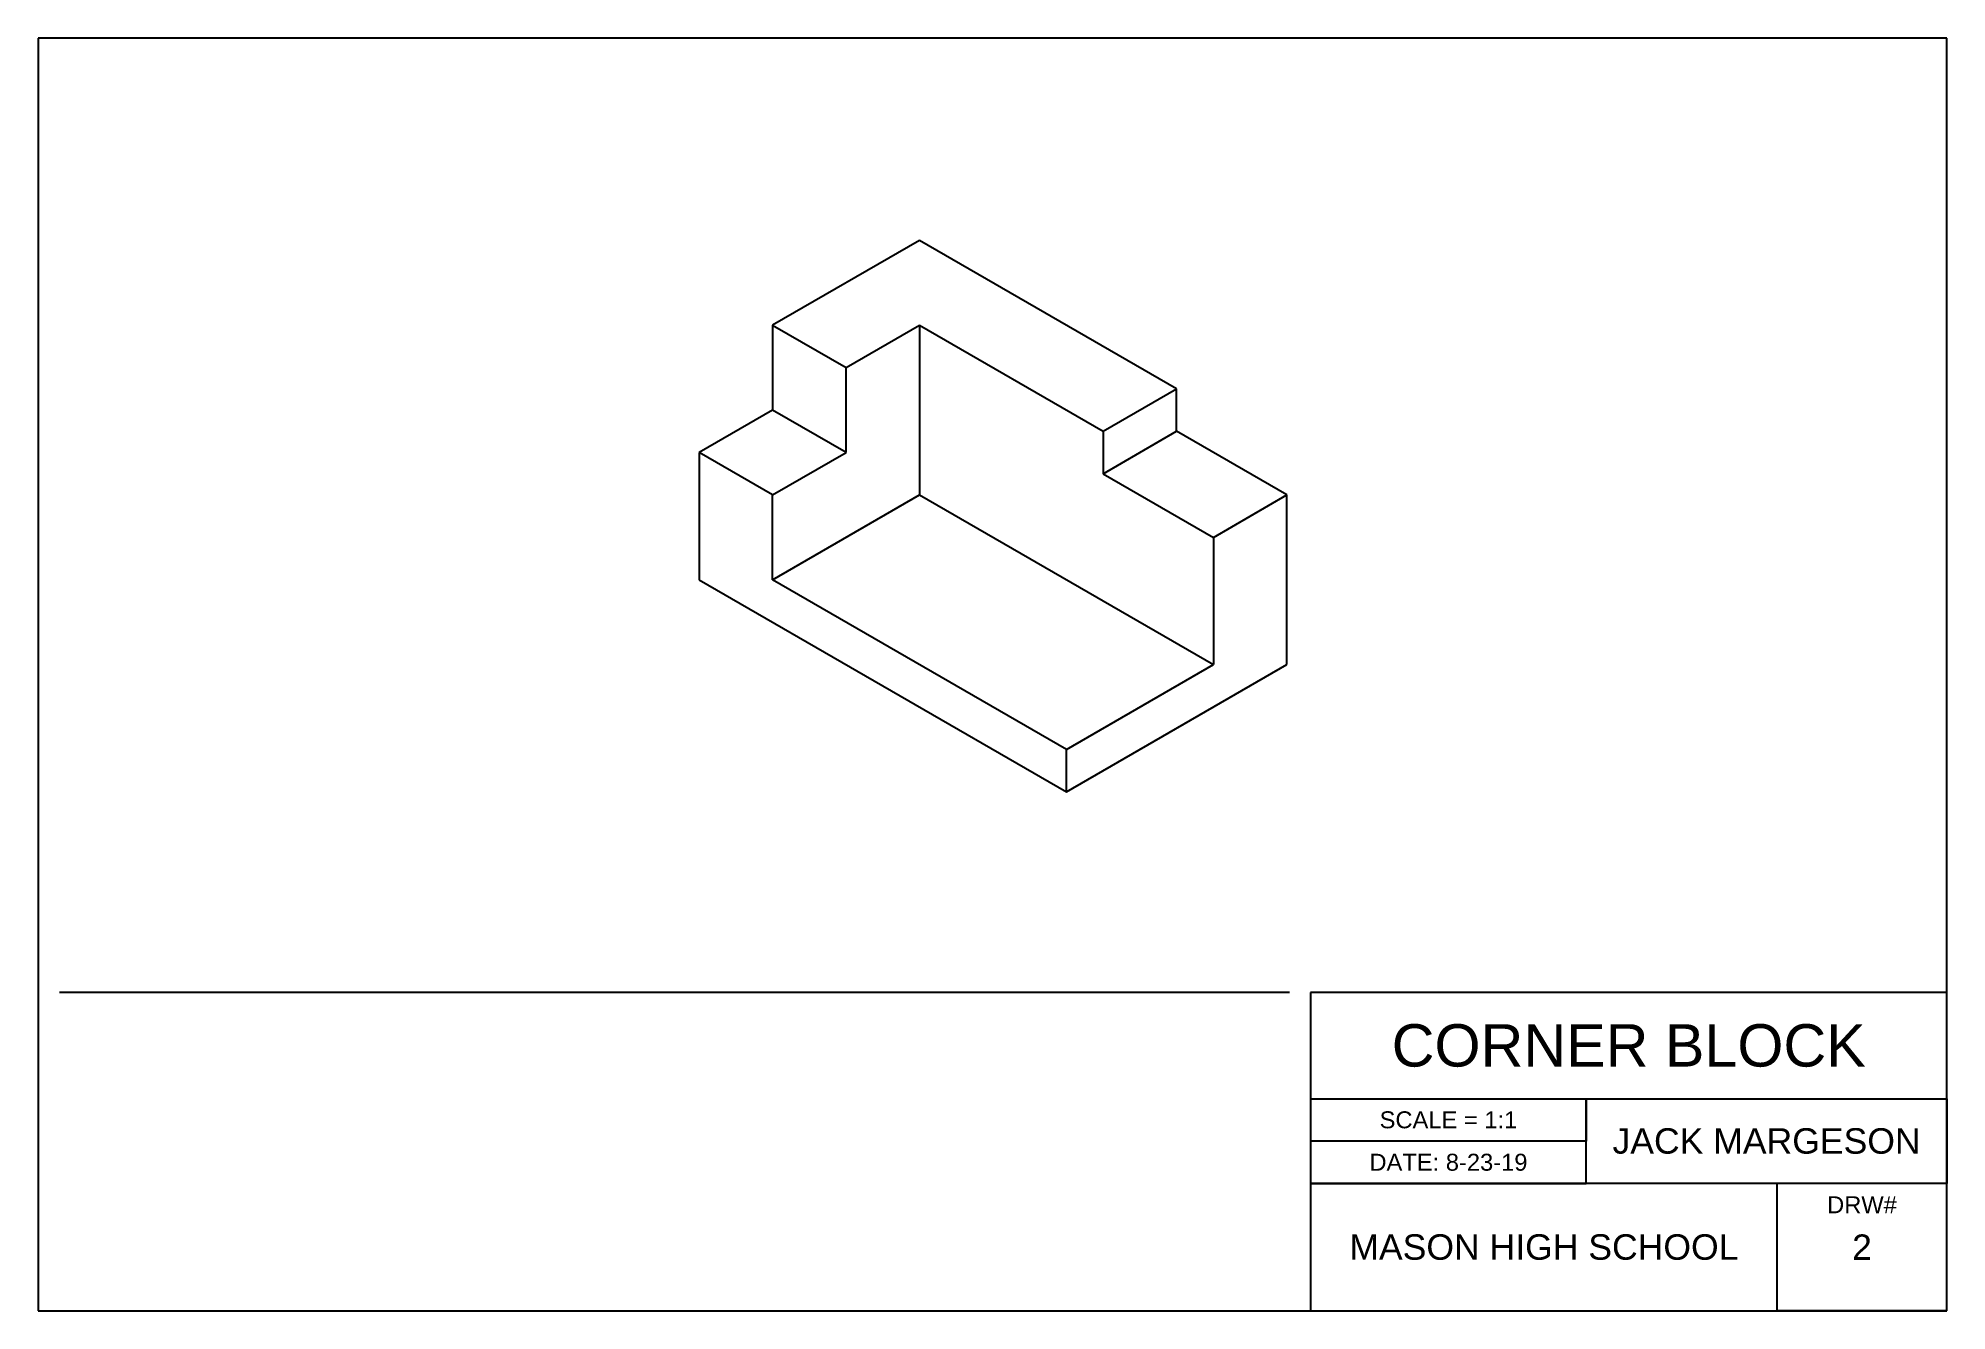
# Model space of a CAD drawing. Header units: millimetres. Extents: x 0 to 450, y 0 to 300.
import ezdxf

# ---------------------------------------------------------------- set-up
doc = ezdxf.new("R2010")
doc.units = ezdxf.units.MM
doc.styles.get("Standard").update_dxf_attribs({"font": 'arial.ttf'})

msp = doc.modelspace()

# ---------------------------------------------------------------- linework, layer by layer
for p, q in [((450, 300), (0, 300)), ((0, 300), (0, 0)), ((450, 0), (450, 300)), ((207.79, 252.33), (173.15, 232.33)), ((268.41, 217.33), (207.79, 252.33)), ((173.15, 232.33), (173.15, 212.33)), ((173.15, 232.33), (190.47, 222.33)), ((190.47, 222.33), (207.79, 232.33)), ((207.79, 232.33), (207.79, 192.33)), ((207.79, 232.33), (251.09, 207.33)), ((190.47, 202.33), (190.47, 222.33)), ((251.09, 207.33), (268.41, 217.33)), ((268.41, 207.33), (268.41, 217.33)), ((173.15, 212.33), (155.83, 202.33)), ((190.47, 202.33), (173.15, 212.33)), ((251.09, 207.33), (251.09, 197.33)), ((251.09, 197.33), (268.41, 207.33)), ((294.39, 192.33), (268.41, 207.33)), ((155.83, 202.33), (155.83, 172.33)), ((173.15, 192.33), (155.83, 202.33)), ((173.15, 192.33), (190.47, 202.33)), ((251.09, 197.33), (277.07, 182.33)), ((173.15, 172.33), (173.15, 192.33)), ((173.15, 172.33), (207.79, 192.33)), ((207.79, 192.33), (277.07, 152.33)), ((277.07, 182.33), (294.39, 192.33)), ((294.39, 152.33), (294.39, 192.33)), ((277.07, 182.33), (277.07, 152.33)), ((155.83, 172.33), (242.43, 122.33)), ((242.43, 132.33), (173.15, 172.33)), ((242.43, 122.33), (294.39, 152.33)), ((242.43, 132.33), (277.07, 152.33)), ((242.43, 122.33), (242.43, 132.33)), ((295, 75), (5, 75)), ((450, 75), (300, 75)), ((300, 75), (300, 0)), ((300, 75), (300, 50)), ((450, 0), (450, 75)), ((300, 50), (450, 50)), ((365, 30), (365, 50)), ((365, 50), (365, 40)), ((450, 50), (450, 30)), ((365, 40), (300, 40)), ((450, 30), (300, 30)), ((300, 30), (365, 30)), ((410, 0), (410, 30)), ((0, 0), (450, 0)), ((450, 0), (410, 0))]:
    msp.add_line(p, q)

# ---------------------------------------------------------------- texts
for s, width, insert, char_height, attachment_point in [('CORNER BLOCK', 150, (375, 62.5), 10, 5), ('SCALE = 1:1', 65, (332.5, 45), 4, 5), ('JACK MARGESON', 85, (407.5, 40), 6, 5), ('DATE: 8-23-19', 65, (332.5, 35), 4, 5), ('DRW#', 40, (430, 27), 4, 2), ('MASON HIGH SCHOOL', 110, (355, 15), 6, 5), ('2', 40, (430, 15), 6, 5)]:
    msp.add_mtext_dynamic_manual_height_columns(s, width=width, gutter_width=12.5, heights=[0], dxfattribs=dict(insert=insert, char_height=char_height, attachment_point=attachment_point))

doc.saveas('drawing.dxf')
